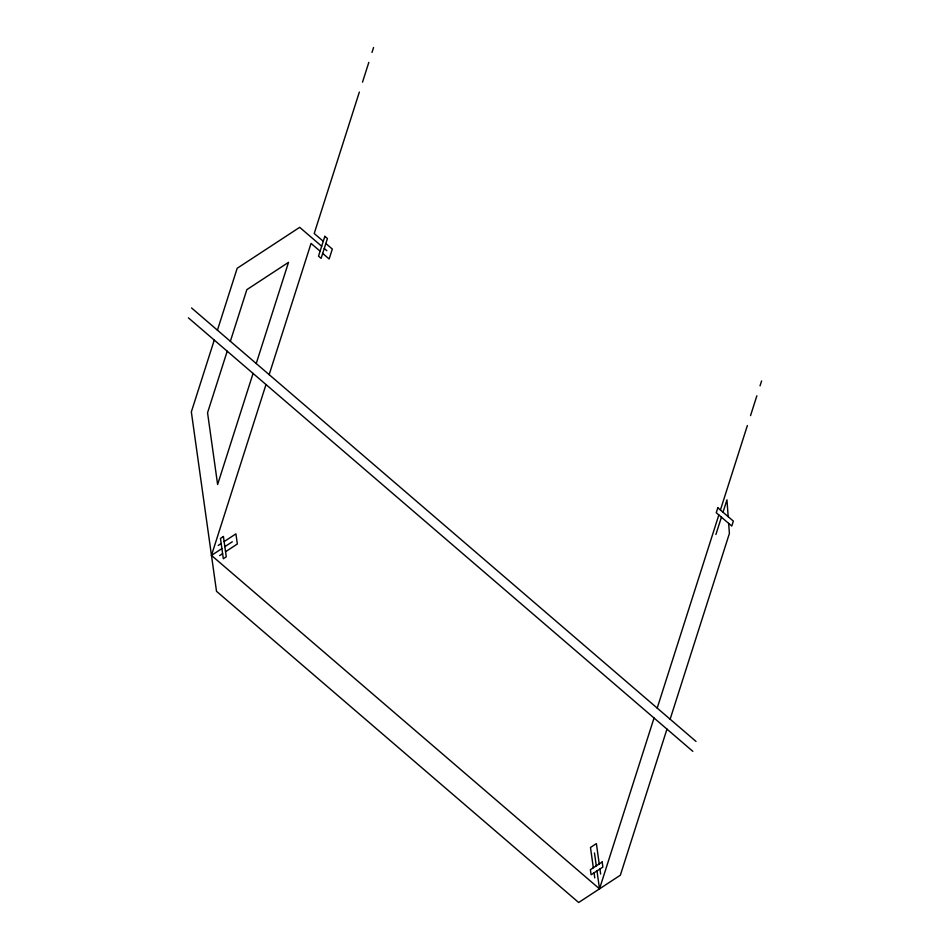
<?xml version="1.0" encoding="UTF-8"?>
<svg xmlns="http://www.w3.org/2000/svg" width="950" height="950" viewBox="0 0 950 950"><rect width="100%" height="100%" fill="white"/><g stroke="black" fill="none" stroke-linecap="round" stroke-linejoin="round"><path stroke-width="1.43" d="M214.261 340.088L191.342 411.896L216.505 591.292L578.669 902.5L620.35 875.211L666.971 729.113M217.431 330.184L237.179 268.28L299.689 227.335L321.682 246.24M227.204 351.203L207.551 412.763L217.621 484.512L253.068 373.433M230.363 341.299L246.846 289.655L288.515 262.354L256.227 363.529M654.039 717.998L599.509 888.856L211.47 555.406L266 384.548M269.159 374.644L311.042 243.402L320.103 251.192M359.349 92.067L314.213 233.498L323.261 241.276M362.508 82.163L368.826 62.356M371.984 52.452L373.564 47.5M657.198 708.094L718.841 514.947M720.421 509.996L747.377 425.517M750.536 415.613L756.865 395.806M760.024 385.89L761.603 380.938M715.896 534.506L721.43 517.168M723.009 512.216L726.952 499.831L728.175 516.658M670.13 719.209L729.398 533.484L728.674 523.391M218.239 545.442L221.184 543.507M224.129 541.583L235.921 533.864L237.334 544.006L225.554 551.724M211.47 555.406L221.896 548.589M224.841 546.654L232.311 541.761M219.664 555.584L222.609 553.66M325.85 243.509L332.322 249.066L329.151 258.97L322.691 253.412M324.271 248.461L326.859 250.681M191.556 307.954L696.006 741.439M188.397 317.858L692.835 751.343M599.224 863.906L596.386 843.612L590.484 847.471L593.334 867.766M599.937 868.989L600.649 874.059M594.474 852.981L596.279 865.842M596.992 870.913L599.509 888.856M594.047 872.848L594.759 877.919M324.841 236.324L318.523 256.144L321.112 258.364L327.429 238.557L324.841 236.324M717.832 507.775L716.252 512.727L731.773 526.062L733.352 521.111L717.832 507.775M223.416 536.513L220.471 538.436L223.321 558.731L226.266 556.807L223.416 536.513M602.181 861.982L590.389 869.701L591.102 874.772L602.882 867.053L602.181 861.982"/></g></svg>
